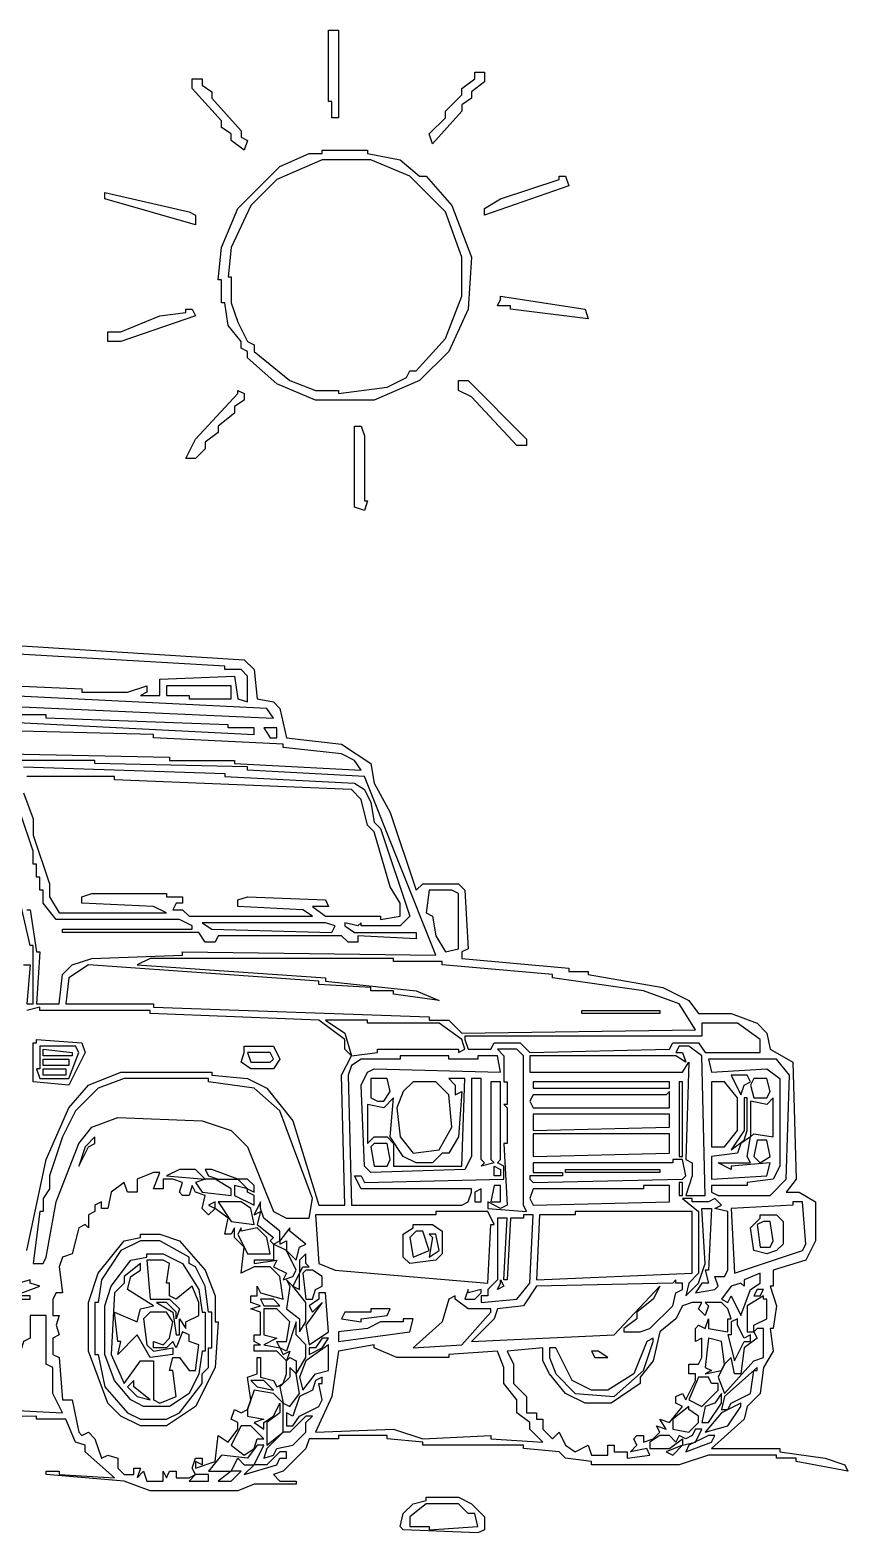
# Model space of a CAD drawing. Header units: millimetres. Extents: x 0 to 280, y -111 to 103.
# Drawn here: x 223.7 to 280, y 0 to 103.4 of the extents above; entities that cross this region are included whole.
import ezdxf

# ---------------------------------------------------------------- set-up
doc = ezdxf.new("R2010")
doc.units = ezdxf.units.MM
doc.layers.add('CAMISETA_4X4', color=7, linetype='CONTINUOUS')

msp = doc.modelspace()

# ---------------------------------------------------------------- linework, layer by layer
at = {"layer": 'CAMISETA_4X4', "color": 7}
for points in [[(244.274, 103.381), (244.944, 103.381), (244.944, 97.352), (244.498, 97.352), (244.498, 98.469), (244.274, 98.469)], [(254.322, 100.478), (254.992, 100.478), (254.992, 99.809), (254.099, 99.139), (254.099, 98.692), (253.429, 98.246), (253.429, 97.799), (251.419, 95.566), (251.196, 96.236), (252.313, 97.352), (252.313, 97.799), (253.429, 98.915), (253.429, 99.362), (254.322, 100.032)], [(234.896, 100.032), (235.566, 100.032), (235.566, 99.585), (236.236, 99.139), (236.236, 98.692), (238.246, 96.459), (238.246, 96.013), (238.692, 95.789), (238.469, 95.12), (237.576, 95.789), (237.576, 96.236), (236.906, 96.683), (236.906, 97.129), (234.896, 99.362)], [(243.828, 95.12), (246.954, 95.12), (246.954, 94.896), (249.187, 94.45), (250.526, 93.333), (250.973, 93.333), (252.759, 91.324), (254.099, 87.751), (253.876, 84.179), (252.536, 81.276), (250.526, 79.266), (247.4, 77.927), (243.381, 77.927), (240.702, 79.043), (238.692, 80.829), (238.692, 81.276), (238.246, 81.499), (238.246, 81.946), (237.352, 83.062), (237.129, 84.625), (236.906, 84.625), (236.906, 86.188), (236.683, 86.188), (236.906, 88.421), (238.022, 91.1), (240.925, 94.003), (242.935, 94.896), (243.828, 94.896)], [(243.828, 94.45), (240.702, 93.11), (238.915, 91.324), (237.576, 88.421), (237.352, 86.411), (237.576, 86.411), (237.576, 84.625), (238.022, 83.285), (238.692, 81.946), (239.139, 81.722), (239.139, 81.276), (241.595, 79.266), (243.381, 78.596), (244.944, 78.596), (244.944, 78.373), (248.293, 78.82), (249.633, 79.49), (249.856, 79.936), (250.303, 79.936), (252.313, 82.169), (253.429, 85.072), (253.429, 87.751), (252.313, 90.877), (249.856, 93.333), (247.177, 94.45)], [(260.128, 93.333), (260.574, 93.333), (260.797, 92.663), (254.992, 90.654), (254.992, 91.1), (256.108, 91.77), (260.128, 93.11)], [(228.868, 92.217), (234.673, 90.877), (235.12, 90.654), (235.12, 89.984), (228.868, 91.77)], [(256.108, 85.072), (261.914, 84.179), (262.137, 83.509), (256.778, 84.179), (256.778, 84.402), (255.885, 84.402), (256.108, 84.848)], [(234.45, 84.179), (234.896, 84.179), (235.12, 83.732), (229.984, 81.946), (229.091, 81.946), (229.091, 82.616), (229.984, 82.616), (232.663, 83.732), (234.45, 83.955)], [(238.022, 78.596), (238.469, 78.373), (238.469, 77.927), (237.799, 77.48), (237.799, 77.033), (236.683, 76.14), (236.683, 75.694), (235.789, 75.024), (235.789, 74.577), (235.12, 73.907), (234.45, 73.907), (235.12, 75.247), (238.022, 78.373)], [(253.206, 79.266), (253.876, 79.266), (257.895, 75.247), (257.895, 74.801), (257.225, 74.801), (254.099, 78.15), (253.206, 78.596)], [(246.061, 76.14), (246.507, 76.14), (246.73, 75.47), (246.73, 71.005), (246.954, 71.005), (246.73, 70.335), (246.061, 70.558)], [(216.587, 60.957), (216.587, 60.51), (217.257, 59.841), (217.48, 58.501), (227.305, 58.054), (227.305, 57.831), (230.431, 57.831), (231.77, 58.278), (231.77, 57.831), (231.324, 57.608), (232.663, 57.608), (232.663, 58.724), (237.799, 58.947), (238.022, 57.384), (238.692, 57.161), (238.692, 58.947), (238.246, 59.394), (237.129, 59.394), (237.129, 59.617), (221.722, 60.51), (221.722, 60.734), (217.703, 60.734), (217.703, 60.957)], [(233.11, 58.278), (233.11, 57.608), (234.673, 57.608), (234.673, 57.384), (237.576, 57.384), (237.576, 58.278)], [(217.927, 57.831), (217.927, 57.161), (220.606, 57.161), (220.606, 56.938), (240.478, 56.045), (240.032, 56.715), (221.946, 57.608), (221.946, 57.831)], [(219.266, 56.268), (219.266, 56.045), (221.499, 56.045), (221.499, 55.821), (239.139, 54.928), (239.139, 55.375), (237.352, 55.375), (237.352, 55.598), (224.848, 56.045), (224.848, 56.268)], [(239.809, 55.375), (240.255, 54.705), (240.702, 54.705), (240.702, 55.375)], [(251.196, 44.211), (250.973, 42.648), (251.419, 42.424), (251.643, 41.085), (252.313, 39.968), (253.206, 40.191), (253.206, 43.987), (252.759, 44.211)], [(235.566, 41.978), (236.236, 41.531), (244.498, 41.308), (244.721, 41.754), (244.051, 41.978)], [(231.994, 39.522), (231.1, 39.075), (244.051, 38.182), (244.051, 37.959), (250.303, 37.289), (251.866, 36.619), (248.74, 37.065), (248.74, 37.289), (247.177, 37.289), (247.177, 37.512), (243.604, 37.735), (243.604, 37.959), (227.751, 39.075), (226.411, 38.182), (226.188, 36.396), (232.217, 36.396), (232.217, 36.172), (251.196, 35.502), (251.196, 35.279), (252.536, 35.279), (253.429, 34.386), (269.506, 34.609), (268.389, 36.396), (265.933, 37.289), (259.681, 38.182), (259.681, 38.405), (252.089, 39.075), (252.089, 39.298), (248.74, 39.298), (248.74, 39.522)], [(244.051, 35.279), (245.391, 34.386), (245.837, 32.823), (247.624, 33.046), (247.624, 33.27), (253.206, 33.27), (253.206, 33.046), (253.652, 33.27), (253.429, 33.939), (251.866, 35.056), (246.954, 35.056), (246.954, 35.279)], [(261.691, 35.949), (267.049, 35.949), (267.049, 35.726), (261.691, 35.726)], [(269.952, 35.056), (269.952, 34.163), (253.652, 34.163), (253.652, 33.939), (253.876, 33.27), (255.439, 33.27), (255.662, 33.716), (257.448, 33.716), (258.118, 33.046), (267.719, 33.27), (267.943, 33.716), (269.729, 33.716), (270.175, 33.046), (273.971, 33.046), (273.971, 33.939), (272.408, 35.056)], [(224.179, 33.939), (227.305, 33.716), (227.528, 33.046), (226.411, 30.813), (223.955, 31.037), (223.955, 33.716), (224.179, 33.716)], [(224.402, 33.493), (224.402, 31.93), (224.179, 31.93), (224.402, 31.26), (226.411, 31.26), (227.081, 33.046), (226.858, 33.493)], [(224.625, 33.27), (226.635, 33.046), (226.635, 32.823), (224.625, 32.823)], [(238.469, 33.493), (240.478, 33.493), (240.925, 32.6), (240.478, 31.93), (238.915, 31.93), (238.246, 32.376), (238.469, 33.046)], [(255.885, 33.27), (256.332, 32.823), (256.332, 31.037), (256.555, 31.037), (256.555, 29.474), (256.332, 29.474), (256.555, 29.25), (256.555, 26.794), (256.332, 26.794), (256.555, 22.552), (256.108, 22.329), (255.215, 22.775), (255.215, 22.329), (257.895, 22.105), (257.671, 22.552), (257.671, 32.823), (257.225, 33.27)], [(268.389, 33.493), (268.166, 33.046), (268.612, 33.046), (268.836, 32.376), (268.166, 32.823), (258.118, 32.823), (258.118, 31.707), (268.612, 31.707), (269.059, 32.376), (268.836, 25.678), (269.282, 25.455), (269.282, 24.561), (268.836, 23.222), (270.175, 23.222), (269.952, 32.823), (269.059, 33.493)], [(224.625, 32.6), (226.411, 32.6), (226.411, 32.153), (224.625, 32.153)], [(238.692, 33.046), (238.915, 32.376), (240.255, 32.376), (240.478, 32.6), (240.255, 33.046)], [(249.187, 32.823), (249.187, 32.6), (246.507, 32.6), (245.837, 32.153), (245.614, 31.483), (245.837, 22.552), (253.429, 22.552), (253.876, 22.775), (254.099, 23.445), (254.099, 23.668), (246.507, 23.668), (246.061, 24.561), (246.507, 24.561), (246.73, 24.115), (256.332, 24.338), (256.332, 25.231), (255.885, 25.455), (256.108, 25.678), (256.108, 31.037), (255.439, 31.037), (255.439, 25.678), (255.662, 25.455), (254.769, 25.231), (254.992, 25.455), (254.769, 25.678), (254.769, 31.26), (254.099, 31.26), (254.099, 25.901), (253.652, 25.008), (247.177, 24.785), (246.73, 25.231), (246.507, 30.813), (246.954, 31.707), (247.4, 31.93), (256.108, 31.707), (255.885, 32.823), (254.545, 32.823), (254.545, 32.6), (252.536, 32.6), (252.536, 32.823)], [(270.399, 32.6), (270.622, 31.707), (274.418, 31.93), (275.311, 31.26), (275.311, 25.231), (274.864, 24.338), (273.078, 24.115), (273.078, 23.892), (270.622, 23.892), (270.622, 23.445), (271.069, 23.222), (274.641, 23.222), (275.758, 24.338), (275.981, 31.483), (275.088, 32.6)], [(230.207, 31.26), (228.421, 30.59), (226.858, 29.027), (225.965, 27.241), (225.072, 24.561), (225.072, 23.668), (224.625, 22.998), (224.625, 22.105), (224.402, 22.105), (223.955, 18.533), (224.625, 18.533), (224.848, 18.979), (225.518, 22.775), (227.081, 26.794), (227.974, 27.911), (229.761, 28.581), (235.566, 28.357), (237.576, 27.687), (238.692, 26.571), (240.478, 22.105), (241.372, 21.659), (242.935, 21.659), (243.158, 22.998), (240.925, 29.027), (239.139, 30.59), (236.013, 31.037), (236.013, 31.26)], [(224.625, 31.93), (226.188, 31.93), (226.188, 31.483), (224.625, 31.483)], [(252.536, 31.26), (252.982, 30.813), (252.982, 30.144), (253.429, 30.367), (253.206, 27.241), (252.536, 26.124), (252.089, 26.124), (251.419, 25.455), (250.303, 25.455), (249.41, 25.901), (248.517, 27.241), (248.74, 29.92), (248.07, 29.25), (246.954, 29.474), (246.954, 26.794), (247.4, 27.241), (248.293, 27.241), (248.74, 26.794), (248.74, 25.231), (253.429, 25.231), (253.652, 31.26)], [(247.177, 31.26), (247.177, 29.92), (247.624, 29.697), (248.07, 29.697), (248.517, 30.367), (248.293, 31.26)], [(250.08, 31.037), (249.41, 30.367), (248.963, 29.25), (249.187, 27.241), (250.08, 26.124), (251.866, 26.348), (252.759, 27.911), (252.536, 30.144), (251.643, 31.037)], [(258.341, 31.037), (258.341, 30.59), (267.719, 30.59), (267.719, 31.037)], [(268.612, 31.037), (268.389, 31.037), (268.389, 25.901), (268.612, 25.901)], [(270.622, 31.037), (270.622, 26.571), (271.515, 26.571), (272.408, 27.687), (272.408, 29.92), (271.515, 31.037)], [(271.962, 31.483), (272.632, 30.144), (272.855, 30.813), (273.301, 31.037), (273.078, 31.483)], [(273.525, 31.26), (273.301, 30.813), (273.525, 29.92), (274.418, 29.92), (274.641, 30.367), (274.418, 31.26)], [(267.719, 30.367), (267.496, 30.144), (258.341, 30.144), (258.118, 29.697), (258.341, 29.25), (267.719, 29.25)], [(274.864, 29.92), (274.418, 29.474), (273.301, 29.697), (273.301, 27.241), (272.632, 26.794), (272.408, 26.124), (270.622, 25.901), (270.622, 24.338), (274.418, 24.561), (274.641, 25.455), (271.962, 25.231), (271.962, 25.008), (271.069, 25.455), (273.301, 25.455), (273.078, 25.901), (273.301, 27.241), (273.525, 27.464), (274.864, 27.241)], [(273.078, 29.92), (272.855, 29.92), (272.855, 27.687), (271.962, 26.348), (272.855, 27.018), (273.078, 27.687)], [(258.341, 28.804), (258.341, 27.687), (267.719, 27.911), (267.719, 28.804)], [(228.198, 27.241), (227.528, 26.571), (227.081, 25.231), (227.751, 26.571), (228.198, 26.794)], [(258.341, 27.464), (258.341, 25.901), (267.719, 26.124), (267.719, 27.464)], [(273.748, 27.018), (273.525, 25.901), (273.971, 25.455), (274.641, 25.901), (274.418, 27.018)], [(247.4, 26.794), (247.177, 26.571), (247.4, 25.231), (248.293, 25.231), (248.517, 25.678), (248.293, 26.794)], [(234.003, 25.008), (233.11, 24.561), (235.789, 24.338), (235.12, 25.008)], [(235.789, 25.008), (236.013, 24.561), (236.683, 24.338), (238.022, 24.338), (236.236, 25.008)], [(255.662, 25.231), (256.108, 25.008), (256.108, 24.561), (255.662, 24.561)], [(267.943, 25.678), (267.943, 25.455), (258.341, 25.455), (258.341, 24.785), (260.351, 24.785), (260.351, 24.561), (258.118, 24.561), (258.118, 24.338), (258.341, 24.115), (268.612, 24.338), (268.836, 24.561), (268.612, 25.678)], [(260.574, 25.008), (267.049, 25.008), (267.049, 24.785), (260.574, 24.785)], [(232.217, 24.785), (231.1, 24.338), (231.1, 23.445), (230.431, 23.445), (230.207, 24.115), (229.314, 23.445), (229.091, 22.329), (228.644, 22.329), (228.644, 22.775), (228.198, 22.552), (228.198, 22.105), (227.751, 21.882), (227.751, 20.989), (227.528, 21.212), (227.081, 20.989), (226.635, 19.203), (225.965, 18.979), (225.742, 18.309), (225.965, 16.523), (225.518, 16.523), (225.295, 16.077), (225.295, 14.96), (225.742, 14.96), (225.518, 14.29), (225.742, 13.62), (225.295, 13.397), (225.295, 12.281), (225.742, 12.057), (225.965, 9.155), (226.635, 9.155), (227.081, 6.922), (227.305, 6.699), (227.751, 6.922), (228.198, 6.475), (228.644, 5.136), (229.091, 5.359), (229.761, 5.136), (229.761, 4.466), (230.207, 4.019), (230.877, 4.019), (230.877, 4.466), (231.324, 4.466), (231.1, 3.796), (231.547, 4.242), (231.77, 3.573), (232.887, 3.573), (232.887, 4.242), (233.11, 3.796), (233.333, 4.242), (233.78, 4.242), (233.78, 3.796), (234.673, 3.796), (235.12, 4.019), (234.896, 4.466), (235.12, 5.136), (235.566, 5.136), (235.566, 4.689), (235.12, 4.912), (235.12, 4.466), (236.459, 4.912), (236.683, 6.699), (237.352, 6.252), (238.022, 7.145), (238.022, 7.592), (237.576, 7.815), (237.799, 8.485), (238.246, 8.262), (238.692, 8.485), (238.915, 9.155), (238.692, 10.718), (239.362, 10.941), (239.362, 12.057), (239.585, 12.057), (239.585, 10.718), (240.478, 10.494), (240.702, 10.048), (241.148, 10.271), (241.372, 10.941), (241.372, 11.834), (240.702, 12.504), (239.139, 12.504), (239.139, 12.951), (239.585, 12.951), (239.139, 13.174), (239.139, 13.62), (239.585, 13.62), (239.585, 15.183), (238.915, 15.407), (239.585, 15.63), (238.915, 15.853), (238.915, 16.3), (239.362, 16.3), (239.362, 16.97), (239.585, 16.523), (241.148, 16.077), (240.925, 17.64), (240.255, 18.309), (239.139, 18.309), (238.246, 17.863), (238.469, 19.649), (237.799, 20.319), (237.799, 20.989), (237.576, 20.542), (237.129, 20.542), (237.352, 21.659), (236.459, 22.329), (236.459, 22.775), (236.013, 22.552), (236.459, 22.329), (236.013, 21.882), (235.566, 22.329), (235.789, 23.222), (235.12, 23.445), (234.896, 23.892), (234.673, 23.222), (234.226, 23.222), (234.003, 23.445), (234.226, 24.115), (233.557, 24.338), (232.887, 24.338), (232.887, 23.668), (232.217, 23.668), (232.663, 24.785)], [(235.789, 24.338), (235.12, 24.115), (235.566, 23.445), (237.576, 23.222), (237.576, 23.668), (236.459, 24.338)], [(238.022, 24.338), (238.692, 23.668), (237.799, 23.892), (237.799, 23.222), (239.139, 22.552), (239.139, 23.222), (238.692, 23.445), (238.692, 23.668), (239.139, 23.445), (239.139, 23.892), (238.692, 24.338)], [(255.662, 23.892), (255.439, 22.775), (256.108, 22.775), (256.108, 23.892)], [(265.933, 23.892), (265.933, 23.668), (258.341, 23.668), (258.118, 22.998), (258.341, 22.552), (267.719, 22.775), (267.719, 23.892)], [(268.612, 24.115), (268.389, 24.115), (268.389, 23.222), (268.612, 23.222)], [(236.683, 22.775), (237.576, 21.435), (239.139, 21.212), (238.915, 22.329), (238.246, 22.775)], [(239.585, 22.775), (239.139, 21.882), (239.585, 22.105), (239.362, 21.212), (240.478, 20.319), (240.255, 20.096), (240.478, 19.872), (240.925, 20.096), (240.925, 20.766), (239.809, 21.659), (239.585, 22.329)], [(254.769, 23.668), (254.322, 23.445), (254.322, 22.775), (254.769, 22.775)], [(268.612, 22.998), (269.729, 22.105), (269.729, 17.863), (269.059, 17.193), (268.836, 16.3), (269.729, 17.193), (270.175, 18.533), (269.952, 22.329), (270.622, 22.329), (270.399, 18.086), (270.175, 18.086), (270.399, 17.193), (269.952, 17.193), (269.506, 16.523), (270.845, 16.746), (271.069, 16.97), (270.845, 17.64), (271.515, 17.64), (271.738, 18.086), (271.738, 22.105), (270.845, 22.329), (271.292, 22.552), (270.845, 22.998), (270.399, 22.775), (269.282, 22.775), (269.282, 22.998)], [(276.204, 22.775), (276.204, 22.552), (271.962, 22.329), (272.185, 17.863), (276.874, 19.426), (277.097, 19.872), (276.874, 22.775)], [(251.643, 22.105), (251.643, 21.882), (243.381, 21.882), (243.604, 18.533), (244.721, 18.086), (255.215, 17.193), (255.439, 21.212), (255.662, 21.212), (255.215, 22.105)], [(257.671, 21.882), (257.671, 21.659), (256.778, 21.659), (256.555, 17.416), (256.332, 17.416), (256.555, 21.659), (255.885, 21.659), (255.885, 17.416), (255.215, 16.746), (255.215, 16.3), (254.769, 16.3), (254.769, 15.853), (257.225, 16.077), (258.118, 17.193), (258.341, 21.882)], [(261.244, 22.105), (261.244, 21.882), (258.788, 21.882), (258.565, 17.416), (269.282, 17.863), (269.282, 22.105)], [(273.971, 21.882), (275.088, 21.882), (275.534, 21.435), (275.534, 19.872), (275.088, 19.426), (274.418, 19.203), (273.525, 19.426), (273.301, 20.989), (273.971, 21.659)], [(238.246, 20.989), (238.022, 20.542), (238.692, 19.203), (240.255, 19.203), (240.032, 20.319), (239.362, 20.989), (238.246, 20.766)], [(241.595, 20.989), (240.925, 20.096), (240.925, 19.872), (241.372, 20.096), (241.372, 19.426), (240.478, 19.872), (240.478, 18.756), (239.139, 18.756), (239.139, 18.533), (240.702, 18.756), (240.478, 18.309), (241.372, 17.863), (241.148, 17.416), (241.818, 17.64), (242.041, 18.086), (241.372, 19.426), (242.041, 18.756), (242.265, 19.649), (242.711, 19.872), (241.595, 20.766)], [(250.08, 21.212), (251.419, 21.212), (252.089, 20.766), (252.089, 19.203), (251.643, 18.756), (249.856, 18.533), (249.41, 18.979), (249.41, 20.542), (250.08, 20.989)], [(250.303, 20.766), (249.856, 20.319), (250.08, 18.979), (251.196, 19.426), (250.75, 20.766)], [(274.195, 21.435), (273.748, 21.212), (273.971, 19.649), (274.641, 19.649), (274.864, 20.096), (274.641, 21.435)], [(231.324, 20.542), (232.663, 20.542), (234.003, 20.096), (235.789, 18.086), (236.459, 16.3), (236.459, 14.514), (236.683, 14.514), (236.459, 11.388), (235.12, 8.708), (233.11, 7.368), (231.324, 7.368), (229.984, 8.038), (229.091, 8.931), (227.751, 12.504), (227.751, 15.853), (228.421, 17.863), (230.207, 20.096), (231.324, 20.319)], [(231.324, 20.096), (229.984, 19.426), (228.644, 17.416), (228.421, 15.853), (228.198, 15.853), (228.198, 12.281), (228.421, 12.281), (228.868, 10.048), (230.431, 8.262), (231.324, 7.815), (233.11, 7.815), (234.003, 8.262), (235.566, 10.271), (235.566, 10.941), (236.013, 11.388), (236.013, 12.727), (236.236, 12.727), (236.236, 15.183), (236.013, 15.183), (235.789, 16.97), (235.12, 18.309), (234.673, 18.533), (234.673, 18.979), (232.663, 20.096)], [(251.196, 20.542), (251.419, 20.319), (251.196, 18.979), (251.866, 19.426), (251.643, 20.542)], [(231.77, 19.203), (232.887, 19.203), (234.226, 18.533), (235.343, 16.746), (235.566, 15.183), (235.789, 15.183), (235.789, 12.504), (235.566, 12.504), (235.343, 10.941), (234.673, 9.601), (233.333, 8.708), (231.547, 8.708), (230.654, 9.155), (229.537, 10.494), (228.868, 12.281), (228.868, 15.63), (229.314, 16.97), (230.654, 18.756), (231.77, 18.979)], [(231.77, 18.756), (231.994, 16.077), (233.333, 16.077), (234.003, 15.407), (233.78, 14.737), (233.78, 15.183), (233.11, 15.853), (232.44, 15.853), (233.557, 15.183), (233.78, 13.62), (234.003, 13.62), (234.003, 14.737), (234.45, 14.067), (234.45, 14.514), (235.343, 14.96), (235.343, 15.853), (234.896, 16.97), (233.78, 16.077), (233.333, 16.3), (233.333, 17.193), (233.11, 17.193), (233.333, 18.533), (232.887, 18.756)], [(242.711, 19.203), (242.265, 18.756), (242.265, 17.863), (241.818, 16.97), (241.372, 17.416), (241.595, 16.97), (241.372, 15.407), (242.265, 14.737), (242.265, 13.844), (242.711, 14.514), (242.711, 15.853), (241.818, 16.97), (242.265, 16.746), (242.265, 17.863), (242.488, 18.309), (242.935, 18.309), (242.711, 18.533)], [(231.324, 18.533), (230.207, 17.64), (230.207, 17.193), (229.537, 16.523), (229.314, 12.281), (230.207, 10.271), (231.324, 11.834), (232.217, 11.834), (232.217, 9.155), (232.663, 8.931), (233.78, 9.378), (233.557, 11.164), (233.333, 11.164), (233.557, 12.057), (234.003, 12.057), (234.673, 11.164), (235.12, 11.164), (235.343, 12.951), (234.673, 13.174), (234.673, 13.62), (234.226, 13.844), (233.78, 12.727), (233.557, 13.174), (233.11, 12.727), (232.217, 12.727), (232.217, 13.174), (232.887, 12.951), (233.333, 13.397), (233.557, 14.514), (233.11, 15.183), (231.994, 15.183), (231.547, 14.737), (231.77, 12.951), (232.217, 12.504), (233.557, 12.727), (233.557, 12.281), (231.994, 12.057), (231.1, 13.62), (229.761, 12.281), (229.984, 13.174), (229.761, 13.174), (229.537, 15.183), (231.1, 14.514), (231.324, 15.407), (232.217, 15.63), (230.431, 16.746), (230.654, 17.64), (231.324, 18.086)], [(242.711, 18.086), (242.488, 17.863), (242.711, 16.077), (243.158, 16.077), (243.381, 16.746), (243.828, 16.97), (243.828, 17.64), (243.158, 18.086)], [(273.971, 17.863), (272.855, 17.416), (272.855, 16.97), (272.632, 17.193), (271.962, 16.97), (271.292, 16.077), (271.738, 15.853), (271.962, 16.3), (272.632, 14.96), (273.301, 16.746), (273.971, 17.193)], [(223.732, 17.416), (221.499, 16.746), (221.499, 16.077), (223.732, 16.077), (223.732, 16.3), (222.616, 16.3), (224.402, 16.97), (223.732, 17.193)], [(253.876, 16.746), (253.652, 16.077), (254.322, 16.077), (254.769, 16.523), (254.769, 16.746), (253.876, 16.523)], [(268.166, 17.416), (267.943, 17.193), (258.565, 16.97), (257.671, 15.63), (255.885, 15.407), (255.662, 14.737), (254.099, 13.174), (263.923, 13.62), (267.049, 16.97), (266.603, 16.077), (265.486, 15.183), (265.486, 14.737), (264.593, 14.067), (264.593, 13.844), (265.71, 13.844), (266.38, 14.067), (267.943, 15.63), (268.166, 16.523), (268.612, 16.746), (268.612, 17.193), (268.166, 17.193)], [(256.108, 17.416), (256.332, 16.97), (255.885, 16.746), (256.108, 17.193)], [(273.748, 16.746), (273.525, 16.3), (273.971, 16.3), (274.195, 16.746)], [(239.585, 16.077), (239.809, 15.63), (240.925, 15.63), (240.478, 16.077)], [(243.604, 16.523), (243.604, 16.077), (242.935, 15.63), (243.158, 15.183), (243.828, 15.853), (242.711, 14.29), (242.935, 12.951), (244.274, 13.844), (244.051, 16.523)], [(252.982, 16.3), (252.536, 16.077), (252.089, 14.514), (250.08, 12.727), (253.429, 12.951), (255.439, 15.183), (255.439, 15.407), (253.876, 15.407), (252.982, 16.077)], [(269.282, 15.853), (268.612, 15.63), (268.166, 14.737), (267.049, 13.844), (266.603, 11.834), (265.71, 10.718), (265.71, 10.271), (263.7, 8.931), (261.914, 8.931), (260.574, 9.601), (259.458, 10.941), (259.011, 11.834), (259.011, 12.727), (256.555, 12.504), (257.002, 11.611), (257.002, 10.271), (257.895, 9.378), (257.895, 8.262), (258.565, 8.262), (258.565, 7.815), (259.011, 7.815), (259.011, 7.145), (259.681, 6.475), (260.128, 6.922), (260.574, 6.029), (261.244, 5.582), (262.137, 6.029), (262.36, 5.359), (263.477, 5.359), (263.477, 6.029), (263.923, 6.029), (263.923, 5.582), (264.817, 5.582), (264.817, 5.136), (266.38, 5.359), (266.156, 5.805), (265.04, 5.582), (265.486, 6.029), (265.263, 6.475), (265.486, 6.699), (265.933, 6.699), (265.933, 6.252), (266.603, 6.475), (267.049, 6.922), (266.826, 7.368), (267.496, 7.145), (267.049, 7.815), (267.719, 7.592), (268.612, 8.708), (268.166, 8.931), (268.166, 9.378), (268.612, 9.601), (268.836, 9.155), (269.506, 10.494), (269.506, 10.941), (269.059, 10.941), (269.059, 11.611), (269.729, 11.611), (269.952, 12.057), (269.952, 13.397), (269.506, 13.174), (269.506, 14.067), (269.729, 14.29), (270.175, 14.067), (270.399, 14.737), (270.399, 14.067), (271.738, 13.844), (271.738, 14.737), (271.962, 14.737), (271.738, 15.407), (271.292, 15.853), (270.175, 15.853), (270.399, 15.63), (270.175, 14.96), (269.729, 15.407), (269.952, 15.853)], [(274.195, 16.3), (273.078, 15.63), (273.078, 13.844), (273.525, 13.844), (273.525, 14.29), (274.418, 14.737), (274.418, 16.077), (274.195, 16.077)], [(223.732, 14.96), (223.732, 13.397), (223.285, 13.174), (222.616, 10.941), (220.159, 8.485), (221.499, 8.708), (221.499, 8.485), (225.965, 8.262), (225.295, 9.601), (225.295, 11.388), (224.848, 11.611), (224.848, 14.96)], [(242.041, 14.514), (241.372, 12.504), (240.925, 12.727), (241.148, 12.281), (241.595, 12.504), (241.372, 11.834), (241.595, 12.057), (242.041, 11.834), (242.041, 10.941), (241.595, 11.388), (241.595, 10.718), (240.925, 10.048), (241.148, 8.931), (240.478, 9.601), (239.139, 9.825), (238.692, 8.485), (238.692, 8.038), (239.809, 7.815), (239.139, 7.592), (239.809, 7.145), (239.809, 7.592), (240.478, 8.038), (240.925, 8.931), (240.925, 8.262), (240.032, 7.592), (240.032, 6.029), (241.148, 6.922), (241.148, 8.931), (241.595, 8.708), (242.265, 9.601), (242.041, 10.941), (242.711, 12.057), (242.711, 12.951), (242.041, 13.62)], [(239.809, 15.407), (239.809, 13.62), (240.702, 13.397), (239.809, 12.951), (240.925, 12.727), (240.702, 13.174), (241.372, 13.174), (241.595, 14.514), (240.702, 15.407)], [(249.41, 14.737), (249.41, 14.514), (247.847, 14.514), (246.954, 14.067), (244.944, 13.844), (244.944, 13.174), (249.856, 13.844), (250.08, 14.737)], [(247.177, 15.407), (247.177, 15.183), (245.391, 15.183), (245.167, 14.737), (246.507, 14.514), (246.507, 14.737), (248.293, 14.96), (248.517, 15.407)], [(272.408, 14.737), (271.962, 14.514), (271.962, 13.62), (271.738, 13.62), (272.185, 11.834), (272.855, 13.174), (273.301, 13.174), (273.301, 13.62), (272.855, 13.397), (272.408, 14.29)], [(273.748, 14.067), (273.525, 13.844), (273.748, 13.397), (272.855, 12.727), (272.632, 10.941), (272.185, 10.941), (271.962, 12.057), (271.515, 11.611), (271.292, 13.174), (270.399, 13.397), (270.175, 11.388), (270.622, 11.164), (270.175, 10.941), (271.292, 11.164), (271.515, 11.611), (271.069, 10.718), (271.515, 9.601), (273.525, 11.834), (274.195, 12.057), (274.195, 14.067)], [(244.274, 12.951), (242.711, 11.834), (242.265, 10.718), (242.488, 9.825), (243.381, 10.941), (244.274, 11.164)], [(243.828, 13.397), (243.381, 12.727), (242.935, 12.727), (242.935, 12.281), (243.828, 12.727), (244.274, 13.397)], [(247.4, 12.951), (244.944, 12.504), (244.498, 9.378), (243.381, 6.922), (248.74, 7.145), (250.75, 6.475), (255.439, 6.699), (255.439, 6.475), (259.011, 6.252), (258.118, 7.145), (258.118, 7.592), (257.225, 8.262), (257.225, 9.155), (256.332, 10.271), (256.332, 11.388), (255.885, 12.504), (252.536, 12.281), (252.536, 12.057), (248.963, 12.057), (247.4, 12.727)], [(266.603, 13.397), (266.156, 13.174), (265.263, 10.941), (263.477, 9.825), (262.36, 9.825), (261.021, 10.494), (259.904, 12.727), (259.458, 12.727), (259.458, 12.057), (259.904, 10.941), (261.244, 9.601), (263.923, 9.378), (265.933, 11.164), (266.603, 13.174)], [(262.36, 12.504), (262.584, 12.057), (263.477, 12.057), (262.807, 12.504)], [(273.748, 11.388), (271.515, 9.378), (271.292, 8.485), (271.738, 8.485), (271.962, 8.931), (273.301, 9.601), (273.525, 11.164), (273.748, 11.164)], [(230.877, 10.494), (230.431, 10.048), (231.1, 9.378), (231.994, 9.155), (230.877, 10.048)], [(238.915, 10.494), (239.362, 10.048), (240.478, 9.825), (239.809, 10.494)], [(243.828, 10.718), (243.381, 10.494), (243.158, 9.825), (242.265, 9.378), (241.818, 8.038), (241.372, 8.262), (241.372, 7.368), (241.818, 7.368), (242.265, 8.038), (243.604, 8.708), (243.828, 9.155), (243.604, 10.271), (243.828, 10.271)], [(269.729, 10.718), (269.059, 9.155), (269.952, 8.708), (271.069, 9.825), (271.069, 10.271), (270.622, 10.271), (270.399, 10.718)], [(271.292, 9.601), (270.845, 8.931), (270.175, 8.708), (269.952, 7.592), (270.399, 7.592), (271.292, 8.931)], [(269.059, 8.708), (267.943, 7.815), (267.943, 7.145), (269.059, 6.922), (269.729, 7.592), (269.729, 8.038), (269.059, 8.485)], [(272.632, 8.931), (271.292, 8.262), (270.175, 6.922), (271.738, 7.368), (272.632, 8.708)], [(238.246, 7.368), (237.576, 6.029), (238.469, 5.359), (239.139, 5.805), (239.362, 6.475), (239.809, 6.475), (238.915, 7.368)], [(242.711, 8.038), (241.595, 6.922), (241.148, 6.922), (240.032, 5.805), (239.809, 5.136), (240.478, 5.359), (240.702, 5.805), (241.818, 6.029), (242.711, 6.922), (242.711, 7.592), (243.158, 8.038)], [(269.506, 7.145), (269.282, 6.699), (268.836, 6.475), (268.389, 6.699), (268.166, 6.252), (267.719, 6.699), (267.049, 6.699), (266.38, 6.252), (266.38, 5.805), (267.719, 5.805), (268.612, 6.475), (268.612, 6.029), (267.496, 5.582), (267.943, 5.359), (268.612, 6.029), (269.506, 6.252), (269.952, 7.145)], [(270.399, 6.699), (269.059, 6.029), (268.836, 5.582), (270.622, 6.252), (270.845, 6.699)], [(239.362, 6.029), (238.692, 5.136), (236.906, 5.359), (236.013, 4.242), (237.576, 4.242), (238.022, 5.136), (238.469, 4.689), (239.139, 4.689), (239.809, 6.029)], [(240.925, 5.582), (240.032, 4.689), (239.139, 4.689), (238.469, 4.019), (240.702, 4.689), (240.925, 5.136), (241.372, 5.136), (241.372, 5.582)], [(237.576, 4.242), (236.683, 3.573), (237.576, 3.573), (238.246, 4.242)], [(235.12, 4.019), (234.673, 3.573), (236.013, 3.573), (236.013, 4.019)], [(250.973, 2.456), (253.206, 2.456), (254.099, 2.01), (254.992, 1.116), (254.992, 0.223), (254.545, 0), (249.41, 0.223), (249.187, 0.447), (249.41, 1.34), (250.08, 2.01), (250.973, 2.233)], [(250.973, 2.01), (249.856, 1.116), (249.856, 0.447), (251.196, 0.447), (251.196, 0.223), (254.545, 0.447), (254.322, 1.34), (253.876, 1.34), (253.206, 2.01)]]:
    msp.add_lwpolyline(points, close=True, dxfattribs=at)
for points in [[(220.606, 61.18), (238.469, 60.064), (239.139, 59.394), (239.362, 57.384), (240.478, 57.161), (240.925, 56.715), (241.372, 54.705), (245.167, 54.258), (247.177, 52.919), (247.4, 51.579), (248.517, 49.569), (250.303, 44.211), (250.75, 44.657), (253.206, 44.657), (253.652, 44.211), (253.876, 40.191), (253.429, 39.968), (253.429, 39.522), (260.797, 38.852), (260.797, 38.628), (262.137, 38.628), (262.137, 38.405), (267.273, 37.512), (269.059, 36.619), (269.729, 35.726), (271.962, 35.726), (273.748, 35.056), (274.418, 34.386), (274.641, 33.27), (276.204, 32.376), (276.427, 24.338), (275.758, 23.445), (276.651, 23.445), (277.767, 22.775), (277.767, 20.096), (277.097, 18.756), (274.864, 18.086), (274.864, 16.97), (274.641, 16.97), (275.088, 15.63), (274.864, 14.067), (274.641, 14.067), (274.864, 12.504), (274.195, 11.388), (273.971, 9.601), (273.078, 8.708), (272.855, 7.815), (270.622, 5.805), (275.311, 5.805), (275.311, 5.582), (278.437, 5.136), (279.777, 4.689), (280, 4.242), (276.427, 4.912), (276.427, 5.136), (275.088, 5.136), (275.088, 5.359), (270.399, 5.359), (268.389, 4.689), (262.36, 4.689), (262.36, 4.912), (260.574, 5.136), (260.128, 5.582), (257.671, 5.805), (257.671, 6.029), (250.75, 6.029), (250.75, 6.252), (248.293, 6.475), (248.293, 6.699), (244.944, 6.699), (244.944, 6.475), (242.935, 6.475), (242.711, 5.805), (241.148, 4.242), (240.478, 4.019), (240.925, 3.573), (242.041, 3.573), (242.041, 3.349), (239.139, 3.349), (238.022, 2.903), (231.994, 2.903), (230.207, 3.573), (224.848, 4.019), (224.848, 4.242), (225.742, 4.242), (225.742, 4.019), (229.537, 3.796), (227.528, 5.582), (227.528, 6.029), (226.858, 6.252), (226.188, 7.815), (224.179, 7.815), (224.179, 8.038), (214.801, 7.815)], [(222.169, 53.589), (233.333, 53.365), (233.333, 53.142), (237.799, 53.142), (237.799, 52.919), (246.507, 52.472), (246.061, 53.142), (245.167, 53.589), (241.148, 54.035), (241.148, 54.258), (232.217, 54.705), (232.217, 54.928), (223.062, 55.152)], [(223.509, 42.871), (223.732, 42.871), (224.179, 39.968), (224.402, 39.968), (224.179, 36.396), (225.742, 36.396), (225.965, 38.405), (226.635, 39.075), (227.974, 39.522), (234.226, 39.745), (234.226, 39.968), (251.643, 39.745), (246.73, 52.026), (238.692, 52.472), (238.692, 52.695), (228.198, 52.919), (228.198, 53.142), (222.169, 53.142)], [(223.285, 39.075), (223.732, 39.075), (223.509, 36.396), (223.955, 36.396), (223.955, 40.415), (223.732, 40.415), (221.053, 52.026)], [(223.285, 52.695), (237.129, 52.249), (237.129, 52.026), (246.061, 51.579), (246.73, 51.132), (247.177, 50.239), (247.4, 48.9), (247.847, 48.453), (249.856, 42.424), (249.187, 41.754), (246.507, 41.754), (246.507, 41.978), (246.284, 41.754), (245.391, 41.978), (245.391, 41.754), (246.061, 41.308), (250.303, 41.308), (250.303, 40.861), (246.284, 41.085), (246.284, 40.638), (245.614, 40.638), (245.167, 41.085), (236.683, 41.085), (236.459, 40.638), (235.789, 40.638), (235.343, 41.308), (225.965, 41.308), (225.965, 41.531), (234.896, 41.531), (234.896, 41.754), (234.003, 42.201), (225.518, 42.201), (224.625, 43.317), (224.625, 44.211), (224.402, 44.211), (224.402, 45.104), (224.179, 45.104), (224.179, 45.997), (223.955, 45.997), (223.955, 46.89), (223.062, 49.569)], [(223.285, 50.909), (223.955, 49.123), (223.955, 48.006), (225.072, 44.657), (225.072, 43.764), (225.742, 42.648), (233.11, 42.648), (232.217, 43.094), (227.305, 43.317), (227.305, 43.764), (227.974, 43.987), (233.11, 43.987), (233.11, 43.764), (234.226, 43.764), (234.226, 43.317), (233.78, 43.317), (233.557, 42.871), (234.226, 42.871), (234.673, 42.424), (243.158, 42.424), (242.488, 42.871), (238.022, 43.094), (238.022, 43.541), (238.692, 43.764), (244.051, 43.541), (244.274, 43.094), (243.158, 43.094), (244.051, 42.424), (247.847, 42.424), (247.847, 42.201), (249.187, 42.424), (249.187, 43.317), (248.517, 44.434), (247.4, 48.23), (246.954, 48.676), (246.507, 50.463), (245.837, 51.132), (229.537, 51.802), (229.537, 52.026), (223.509, 52.026)], [(223.509, 19.426), (224.848, 25.678), (226.411, 29.25), (227.751, 30.813), (229.984, 31.707), (236.236, 31.707), (236.236, 31.483), (238.692, 31.26), (240.032, 30.59), (241.818, 28.357), (243.604, 22.552), (245.391, 22.552), (245.167, 31.483), (245.837, 32.823), (245.391, 33.27), (245.391, 33.939), (243.604, 35.279), (231.994, 35.726), (231.994, 35.949), (224.402, 35.949), (224.402, 36.172), (223.509, 35.949)]]:
    msp.add_lwpolyline(points, dxfattribs=at)

doc.saveas('drawing.dxf')
